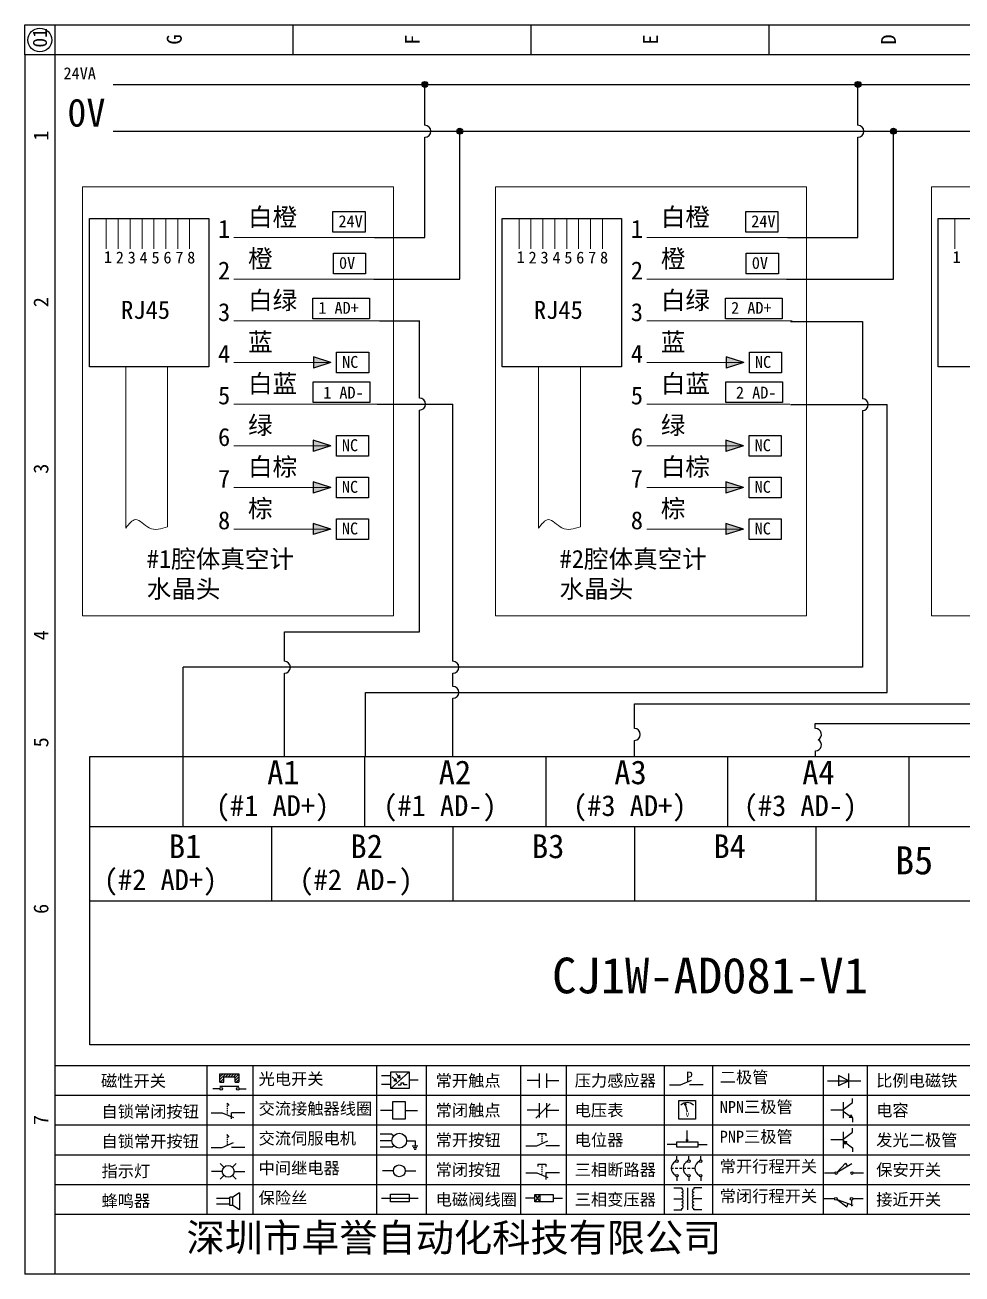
# Model space of a CAD drawing. Header units: millimetres. Extents: x 946 to 4507, y -1073 to 3239.
# Drawn here: x 1284.6 to 1442, y -704.9 to -494.9 of the extents above; entities that cross this region are included whole.
import ezdxf

# ---------------------------------------------------------------- set-up
doc = ezdxf.new("R2010")
doc.units = ezdxf.units.MM
doc.layers.add('MISC', color=2, linetype='Continuous')
doc.styles.get("Standard").update_dxf_attribs({"font": ''})
doc.styles.add('样式 0', font='')
doc.styles.add('样式 2', font='')
doc.styles.add('汉字', font='')
doc.styles.get('Standard').set_extended_font_data('SimSun')
doc.styles.get('样式 0').set_extended_font_data('KaiTi_GB2312')
doc.styles.get('样式 2').set_extended_font_data('NSimSun')
doc.styles.get('汉字').set_extended_font_data('新宋体')

# ---------------------------------------------------------------- blocks, each defined once
blk = doc.blocks.new('磁性开关')
at = {"linetype": 'ByBlock'}
h = blk.add_hatch(dxfattribs=at)
h.set_pattern_fill('ANSI31', color=256, scale=0.1, style=0)
h.paths.add_polyline_path([(-1907.69, -775.29), (-1910.88, -775.29), (-1910.88, -776.69), (-1910.25, -776.69), (-1910.25, -775.79), (-1908.31, -775.79), (-1908.31, -776.69), (-1907.69, -776.69)])
for p, q in [((-1910.88, -776.69), (-1910.88, -775.29)), ((-1910.88, -775.29), (-1907.69, -775.29)), ((-1910.88, -776.69), (-1910.25, -776.69)), ((-1910.25, -776.69), (-1910.25, -775.79)), ((-1910.25, -775.79), (-1908.31, -775.79)), ((-1908.31, -776.69), (-1908.31, -775.79)), ((-1908.31, -776.69), (-1907.69, -776.69)), ((-1907.69, -775.29), (-1907.69, -776.69)), ((-1910.91, -777.81), (-1912.09, -777.81)), ((-1910.88, -777.39), (-1907.69, -777.39)), ((-1907.66, -777.81), (-1906.48, -777.81))]:
    blk.add_line(p, q, dxfattribs=at)
for centre in [(-1910.68, -777.81), (-1907.88, -777.81)]:
    blk.add_circle(centre, 0.225, dxfattribs=at)
blk = doc.blocks.new('*U61')
at = {"linetype": 'ByBlock'}
for p, q in [((-1909.23, -780.45), (-1909.23, -780.67)), ((-1909.23, -780.45), (-1908.92, -780.84)), ((-1909.23, -780.84), (-1909.23, -781.05)), ((-1911.92, -782.07), (-1910.06, -782.07)), ((-1910.06, -782.07), (-1908.18, -782.88)), ((-1909.23, -781.23), (-1909.23, -781.44)), ((-1909.23, -781.61), (-1909.23, -781.83)), ((-1909.23, -782), (-1909.23, -782.21)), ((-1909.23, -782.38), (-1909.23, -782.43)), ((-1908.52, -783.07), (-1908.52, -782.07)), ((-1906.25, -782.07), (-1908.52, -782.07))]:
    blk.add_line(p, q, dxfattribs=at)
blk = doc.blocks.new('*U62')
at = {"linetype": 'ByBlock'}
for p, q in [((-1908.88, -791.17), (-1909.23, -790.71)), ((-1909.23, -790.71), (-1909.23, -790.92)), ((-1909.23, -791.09), (-1909.23, -791.31)), ((-1909.23, -791.48), (-1909.23, -791.69)), ((-1911.92, -792.89), (-1910.06, -792.89)), ((-1910.06, -792.89), (-1908.18, -792.08)), ((-1909.23, -791.86), (-1909.23, -792.08)), ((-1909.23, -792.25), (-1909.23, -792.47)), ((-1906.25, -792.89), (-1908.52, -792.89))]:
    blk.add_line(p, q, dxfattribs=at)
blk = doc.blocks.new('蜂鸣器')
at = {"linetype": 'ByBlock'}
for p, q in [((-1907.17, -795.53), (-1908.25, -796.26)), ((-1907.17, -795.53), (-1907.17, -798.41)), ((-1908.8, -796.48), (-1911.01, -796.48)), ((-1908.8, -797.46), (-1911.01, -797.46)), ((-1908.25, -796.26), (-1908.8, -796.26)), ((-1908.8, -797.68), (-1908.8, -796.26)), ((-1908.25, -797.68), (-1908.8, -797.68)), ((-1908.25, -797.68), (-1908.25, -796.26)), ((-1907.17, -798.41), (-1908.25, -797.68))]:
    blk.add_line(p, q, dxfattribs=at)
blk = doc.blocks.new('指示灯')
at = {"linetype": 'ByBlock'}
for p, q in [((-1854.25, -776.92), (-1856.06, -776.92)), ((-1854.62, -775.59), (-1853.97, -776.23)), ((-1851.9, -775.59), (-1852.54, -776.23)), ((-1852.26, -776.92), (-1850.45, -776.92)), ((-1854.62, -778.25), (-1853.97, -777.61)), ((-1851.9, -778.25), (-1852.54, -777.61))]:
    blk.add_line(p, q, dxfattribs=at)
blk.add_circle((-1853.26, -776.92), 0.992, dxfattribs=at)
blk = doc.blocks.new('光电开关')
at = {"linetype": 'ByBlock'}
h = blk.add_hatch(dxfattribs=at)
h.set_pattern_fill('ANSI31', color=256, scale=0.01, style=0)
h.set_pattern_definition([(45, (0.172267, 0), (-0.0224506403, 0.0224506403), [])])
h.paths.add_polyline_path([(-1882.44, -776.34), (-1882.5, -775.91), (-1882.68, -776.07)])
h.paths.add_polyline_path([(-1882.44, -776.34), (-1882.68, -776.07), (-1882.86, -776.23)])
h.paths.add_polyline_path([(-1883.11, -776.45), (-1883.29, -776.61), (-1883.05, -776.88)])
h.paths.add_polyline_path([(-1883.29, -776.61), (-1883.47, -776.77), (-1883.05, -776.88)])
for p, q in [((-1884.01, -775.96), (-1885.56, -775.96)), ((-1880.91, -775.3), (-1884.01, -778.05)), ((-1883.75, -776.09), (-1883.05, -776.88)), ((-1883.11, -776.45), (-1883.47, -776.77)), ((-1883.05, -776.88), (-1883.47, -776.77)), ((-1883.14, -775.55), (-1882.44, -776.34)), ((-1883.05, -776.88), (-1883.11, -776.45)), ((-1882.5, -775.91), (-1882.86, -776.23)), ((-1882.44, -776.34), (-1882.86, -776.23)), ((-1882.44, -776.34), (-1882.5, -775.91)), ((-1879.37, -776.67), (-1880.91, -776.67)), ((-1884.01, -777.39), (-1885.56, -777.39)), ((-1882.78, -777.47), (-1882.23, -777.47)), ((-1882.23, -777.47), (-1882.23, -777.14)), ((-1882.23, -777.14), (-1881.78, -777.14)), ((-1881.78, -777.47), (-1881.78, -777.14)), ((-1881.23, -777.47), (-1881.78, -777.47))]:
    blk.add_line(p, q, dxfattribs=at)
blk.add_lwpolyline([(-1884.01, -775.3), (-1880.91, -775.3), (-1880.91, -778.05), (-1884.01, -778.05)], close=True, dxfattribs=at)
blk = doc.blocks.new('交流接触器线圈')
at = {"linetype": 'ByBlock'}
for p, q in [((-1880.82, -781.77), (-1882.87, -781.77)), ((-1878.72, -781.77), (-1876.67, -781.77))]:
    blk.add_line(p, q, dxfattribs=at)
blk.add_lwpolyline([(-1880.82, -780.28), (-1878.72, -780.28), (-1878.72, -783.26), (-1880.82, -783.26)], close=True, dxfattribs=at)
blk = doc.blocks.new('交流伺服电机')
at = {"linetype": 'ByBlock'}
for p, q in [((-1880.97, -785.75), (-1882.94, -785.75)), ((-1880.97, -786.85), (-1882.94, -786.85)), ((-1880.97, -785.75), (-1880.65, -786.03)), ((-1878.49, -786.85), (-1877.07, -786.85)), ((-1877.07, -786.85), (-1877.07, -787.72)), ((-1880.97, -787.94), (-1882.94, -787.94)), ((-1880.97, -787.94), (-1880.65, -787.67)), ((-1877.54, -787.72), (-1876.59, -787.72)), ((-1877.38, -788.01), (-1876.75, -788.01)), ((-1877.23, -788.29), (-1876.9, -788.29))]:
    blk.add_line(p, q, dxfattribs=at)
blk.add_circle((-1879.73, -786.85), 1.24, dxfattribs=at)
blk = doc.blocks.new('中间继电器')
at = {"linetype": 'ByBlock'}
for p, q in [((-1880.72, -791.92), (-1882.54, -791.92)), ((-1878.74, -791.92), (-1876.92, -791.92))]:
    blk.add_line(p, q, dxfattribs=at)
blk.add_circle((-1879.73, -791.92), 0.992, dxfattribs=at)
blk = doc.blocks.new('保险丝')
at = {"linetype": 'ByBlock'}
blk.add_line((-1882.72, -796.49), (-1876.55, -796.49), dxfattribs=at)
blk.add_lwpolyline([(-1881.2, -795.86), (-1878.06, -795.86), (-1878.06, -797.12), (-1881.2, -797.12)], close=True, dxfattribs=at)
blk = doc.blocks.new('常开按钮')
at = {"linetype": 'ByBlock'}
for p, q in [((-1910.06, -787.73), (-1908.18, -786.93)), ((-1909.9, -785.68), (-1908.56, -785.68)), ((-1909.9, -785.68), (-1909.9, -786.07)), ((-1909.23, -785.68), (-1909.23, -785.89)), ((-1909.23, -786.06), (-1909.23, -786.28)), ((-1909.23, -786.45), (-1909.23, -786.67)), ((-1909.23, -786.84), (-1909.23, -787.05)), ((-1909.23, -787.22), (-1909.23, -787.38)), ((-1908.56, -785.68), (-1908.56, -786.07)), ((-1911.92, -787.73), (-1910.06, -787.73)), ((-1906.25, -787.73), (-1908.52, -787.73))]:
    blk.add_line(p, q, dxfattribs=at)
blk = doc.blocks.new('常开触点')
at = {"linetype": 'ByBlock'}
for p, q in [((-1853.82, -782.99), (-1853.82, -780.56)), ((-1852.6, -782.99), (-1852.6, -780.56)), ((-1853.82, -781.77), (-1855.88, -781.77)), ((-1852.6, -781.77), (-1850.55, -781.77))]:
    blk.add_line(p, q, dxfattribs=at)
blk = doc.blocks.new('常闭触点')
at = {"linetype": 'ByBlock'}
for p, q in [((-1853.82, -786.77), (-1855.88, -786.77)), ((-1852.01, -785.66), (-1854.43, -788.1)), ((-1853.82, -787.99), (-1853.82, -785.56)), ((-1852.6, -787.99), (-1852.6, -785.56)), ((-1852.6, -786.77), (-1850.55, -786.77))]:
    blk.add_line(p, q, dxfattribs=at)
blk = doc.blocks.new('常闭按钮')
at = {"linetype": 'ByBlock'}
for p, q in [((-1854.11, -790.83), (-1852.77, -790.83)), ((-1854.11, -790.83), (-1854.11, -791.22)), ((-1853.44, -790.83), (-1853.44, -791.04)), ((-1853.44, -791.21), (-1853.44, -791.43)), ((-1853.44, -791.6), (-1853.44, -791.82)), ((-1852.77, -790.83), (-1852.77, -791.22)), ((-1856.13, -792.28), (-1854.28, -792.28)), ((-1854.28, -792.28), (-1852.4, -793.09)), ((-1853.44, -791.99), (-1853.44, -792.2)), ((-1853.44, -792.37), (-1853.44, -792.53)), ((-1850.47, -792.28), (-1852.73, -792.28)), ((-1852.73, -792.28), (-1852.73, -793.43))]:
    blk.add_line(p, q, dxfattribs=at)
blk = doc.blocks.new('电磁阀线圈')
at = {"linetype": 'ByBlock'}
for p, q in [((-1854.61, -796.54), (-1856.17, -796.54)), ((-1854.61, -795.92), (-1853.75, -797.16)), ((-1853.75, -795.92), (-1854.61, -797.16)), ((-1853.75, -795.92), (-1853.75, -797.16)), ((-1851.53, -796.54), (-1849.97, -796.54))]:
    blk.add_line(p, q, dxfattribs=at)
blk.add_lwpolyline([(-1854.61, -795.92), (-1851.53, -795.92), (-1851.53, -797.16), (-1854.61, -797.16)], close=True, dxfattribs=at)
blk = doc.blocks.new('电压表')
at = {"linetype": 'ByBlock'}
for p, q in [((-1814.84, -780.75), (-1814.91, -781.13)), ((-1814.6, -781.05), (-1814.91, -781.13)), ((-1814.84, -780.75), (-1814.46, -782.26)), ((-1814.84, -780.75), (-1814.6, -781.05))]:
    blk.add_line(p, q, dxfattribs=at)
blk.add_lwpolyline([(-1815.84, -780.34), (-1813.07, -780.34), (-1813.07, -783.49), (-1815.84, -783.49)], close=True, dxfattribs=at)
blk.add_arc((-1814.46, -782.26), 1.56, 46.8313, 133.1687, dxfattribs=at)
at = {"linetype": 'ByBlock', "insert": (-1814.7, -782.39), "char_height": 0.75, "width": 0.6768, "attachment_point": 1}
blk.add_mtext('V', dxfattribs=at)
blk = doc.blocks.new('电位器')
at = {"linetype": 'ByBlock'}
for p, q in [((-1814.45, -787.3), (-1814.45, -785.39)), ((-1814.45, -787.3), (-1814.62, -786.96)), ((-1814.62, -786.96), (-1814.27, -786.96)), ((-1814.45, -787.3), (-1814.27, -786.96)), ((-1816.21, -787.75), (-1817.79, -787.75)), ((-1812.68, -787.75), (-1811.1, -787.75))]:
    blk.add_line(p, q, dxfattribs=at)
blk.add_lwpolyline([(-1816.21, -787.3), (-1812.68, -787.3), (-1812.68, -788.2), (-1816.21, -788.2)], close=True, dxfattribs=at)
blk = doc.blocks.new('三相断路器')
at = {"linetype": 'ByBlock'}
for p, q in [((-1816.17, -790.33), (-1816.17, -789.7)), ((-1814.17, -790.33), (-1814.17, -789.7)), ((-1812.18, -790.33), (-1812.18, -789.7)), ((-1817.14, -791.74), (-1816.72, -791.74)), ((-1816.45, -791.74), (-1816.03, -791.74)), ((-1816.17, -793.19), (-1816.17, -793.83)), ((-1815.76, -791.74), (-1815.34, -791.74)), ((-1815.07, -791.74), (-1814.65, -791.74)), ((-1814.38, -791.74), (-1813.96, -791.74)), ((-1814.17, -793.19), (-1814.17, -793.83)), ((-1813.69, -791.74), (-1813.27, -791.74)), ((-1812.18, -793.19), (-1812.18, -793.83))]:
    blk.add_line(p, q, dxfattribs=at)
for centre in [(-1816.17, -790.55), (-1814.17, -790.55), (-1812.18, -790.55), (-1816.17, -792.98), (-1814.17, -792.98), (-1812.18, -792.98)]:
    blk.add_circle(centre, 0.219, dxfattribs=at)
for centre in [(-1815.81, -791.74), (-1813.82, -791.74), (-1811.83, -791.74)]:
    blk.add_arc(centre, 1.32, 115.5791, 244.4209, dxfattribs=at)
blk = doc.blocks.new('三相变压器')
at = {"linetype": 'ByBlock'}
for p, q in [((-1816.69, -795.03), (-1815.37, -795.03)), ((-1815.37, -795.03), (-1815.37, -795.24)), ((-1814.34, -798.7), (-1814.34, -795.04)), ((-1812, -795.03), (-1813.32, -795.03)), ((-1813.32, -795.03), (-1813.32, -795.24)), ((-1816.69, -796.87), (-1815.37, -796.87)), ((-1812, -796.87), (-1813.32, -796.87)), ((-1816.69, -798.71), (-1815.37, -798.71)), ((-1815.37, -798.71), (-1815.37, -798.5)), ((-1813.32, -798.71), (-1813.32, -798.5)), ((-1812, -798.71), (-1813.32, -798.71))]:
    blk.add_line(p, q, dxfattribs=at)
for centre, start, end in [((-1815.37, -795.51), 270, 90), ((-1815.37, -796.06), 270, 90), ((-1813.32, -795.51), 90, 270), ((-1813.32, -796.06), 90, 270), ((-1815.37, -796.6), 270, 90), ((-1815.37, -797.14), 270, 90), ((-1815.37, -797.68), 270, 90), ((-1815.37, -798.23), 270, 90), ((-1813.32, -796.6), 90, 270), ((-1813.32, -797.14), 90, 270), ((-1813.32, -797.68), 90, 270), ((-1813.32, -798.23), 90, 270)]:
    blk.add_arc(centre, 0.271, start, end, dxfattribs=at)
blk = doc.blocks.new('压力感应器')
at = {"linetype": 'ByBlock'}
for p, q in [((-1815.59, -777.73), (-1813.71, -776.93)), ((-1817.44, -777.73), (-1815.59, -777.73)), ((-1811.78, -777.73), (-1814.05, -777.73))]:
    blk.add_line(p, q, dxfattribs=at)
at = {"linetype": 'ByBlock', "insert": (-1814.65, -775.48), "char_height": 1.68, "width": 1.2242, "attachment_point": 1}
blk.add_mtext('{\\fNSimSun|b0|i0|c134|p49;P}', dxfattribs=at)
blk = doc.blocks.new('二极管')
at = {"linetype": 'ByBlock'}
for p, q in [((-1787.52, -776.77), (-1781.92, -776.77)), ((-1783.97, -776.77), (-1785.69, -775.9)), ((-1785.69, -775.9), (-1785.69, -777.65)), ((-1783.97, -776.77), (-1785.69, -777.65)), ((-1783.97, -777.99), (-1783.97, -775.56))]:
    blk.add_line(p, q, dxfattribs=at)
blk = doc.blocks.new('NPN三极管')
at = {"linetype": 'ByBlock'}
for p, q in [((-1785.73, -780.61), (-1785.73, -783.32)), ((-1785.73, -781.82), (-1784.15, -780.66)), ((-1784.15, -780.66), (-1784.15, -779.98)), ((-1785.73, -781.97), (-1787.81, -781.97)), ((-1785.73, -782.11), (-1784.15, -783.27)), ((-1784.41, -782.73), (-1784.74, -783.18)), ((-1784.15, -783.27), (-1784.74, -783.18)), ((-1784.15, -783.27), (-1784.41, -782.73)), ((-1784.15, -783.27), (-1784.15, -783.96))]:
    blk.add_line(p, q, dxfattribs=at)
blk = doc.blocks.new('PNP三极管')
at = {"linetype": 'ByBlock'}
for p, q in [((-1784.9, -785.38), (-1784.9, -788.09)), ((-1783.32, -785.43), (-1783.32, -784.75)), ((-1784.9, -786.74), (-1786.98, -786.74)), ((-1784.9, -786.59), (-1783.32, -785.43)), ((-1784.9, -786.88), (-1783.32, -788.04)), ((-1784.9, -786.88), (-1784.31, -786.97)), ((-1784.9, -786.88), (-1784.64, -787.42)), ((-1784.31, -786.97), (-1784.64, -787.42)), ((-1783.32, -788.04), (-1783.32, -788.73))]:
    blk.add_line(p, q, dxfattribs=at)
blk = doc.blocks.new('常开行程开关')
at = {"linetype": 'ByBlock'}
for p, q in [((-1785.89, -792.17), (-1784.52, -790.62)), ((-1785.89, -792.17), (-1783.43, -790.72)), ((-1784.52, -790.62), (-1784.19, -791.17)), ((-1786.29, -792.3), (-1788.01, -792.3)), ((-1781.48, -792.3), (-1783.21, -792.3))]:
    blk.add_line(p, q, dxfattribs=at)
for centre in [(-1786.07, -792.3), (-1783.42, -792.3)]:
    blk.add_circle(centre, 0.219, dxfattribs=at)
blk = doc.blocks.new('常闭行程开关')
at = {"linetype": 'ByBlock'}
for p, q in [((-1786.34, -796.62), (-1788.07, -796.62)), ((-1785.93, -796.72), (-1783.25, -797.7)), ((-1785.93, -796.72), (-1784.3, -798)), ((-1784.3, -798), (-1784.08, -797.4)), ((-1783.48, -796.84), (-1783.48, -797.85)), ((-1781.54, -796.62), (-1783.26, -796.62))]:
    blk.add_line(p, q, dxfattribs=at)
for centre in [(-1786.12, -796.62), (-1783.48, -796.62)]:
    blk.add_circle(centre, 0.219, dxfattribs=at)

msp = doc.modelspace()

# ---------------------------------------------------------------- hatches: boundary and pattern name
at = {"lineweight": -2}
h = msp.add_hatch(color=0, dxfattribs=at)
edge = h.paths.add_edge_path()
edge.add_arc((1351.792, -504.883), 0.5, 0, 360)
h = msp.add_hatch(color=0, dxfattribs=at)
edge = h.paths.add_edge_path()
edge.add_arc((1424.555, -504.883), 0.5, 0, 360)
h = msp.add_hatch(color=0, dxfattribs=at)
edge = h.paths.add_edge_path()
edge.add_arc((1357.654, -512.755), 0.5, 0, 360)
h = msp.add_hatch(color=0, dxfattribs=at)
edge = h.paths.add_edge_path()
edge.add_arc((1430.518, -512.755), 0.5, 0, 360)
for points in [[(1333.063, -550.693), (1336.011, -551.638), (1333.063, -552.583)], [(1402.42, -550.693), (1405.367, -551.638), (1402.42, -552.583)], [(1333.017, -564.693), (1335.965, -565.638), (1333.017, -566.583)], [(1402.374, -564.693), (1405.321, -565.638), (1402.374, -566.583)], [(1333.017, -571.693), (1335.965, -572.638), (1333.017, -573.583)], [(1402.374, -571.693), (1405.321, -572.638), (1402.374, -573.583)], [(1333.017, -578.693), (1335.965, -579.638), (1333.017, -580.583)], [(1402.374, -578.693), (1405.321, -579.638), (1402.374, -580.583)]]:
    msp.add_hatch(color=256).paths.add_polyline_path(points)

# ---------------------------------------------------------------- linework, layer by layer
at = {"linetype": 'ByBlock'}
for p, q in [((1284.606, -494.89), (1581.606, -494.89)), ((1284.606, -499.89), (1284.606, -494.89)), ((1289.606, -494.89), (1289.606, -704.89)), ((1284.606, -499.89), (1284.606, -684.89)), ((1576.606, -669.89), (1289.606, -669.89)), ((1576.606, -674.89), (1289.606, -674.89)), ((1576.606, -679.89), (1289.606, -679.89)), ((1284.606, -684.89), (1284.606, -704.89)), ((1576.606, -684.89), (1289.606, -684.89)), ((1576.606, -689.89), (1289.606, -689.89)), ((1576.606, -694.89), (1289.606, -694.89)), ((1581.606, -704.89), (1284.606, -704.89))]:
    msp.add_line(p, q, dxfattribs=at)
at = {"color": 0, "lineweight": -2}
for p, q in [((1299.418, -504.883), (1575.71, -504.883)), ((1351.792, -511.755), (1351.792, -504.883)), ((1424.555, -511.755), (1424.555, -504.883)), ((1299.418, -512.755), (1575.9, -512.755)), ((1351.792, -530.638), (1351.792, -513.755)), ((1357.654, -537.638), (1357.654, -512.755)), ((1424.555, -530.638), (1424.555, -513.755)), ((1430.518, -537.638), (1430.518, -512.755)), ((1343.34, -530.638), (1351.792, -530.638)), ((1412.696, -530.638), (1424.555, -530.638)), ((1343.202, -537.638), (1357.654, -537.638)), ((1412.558, -537.638), (1430.518, -537.638)), ((1344.168, -544.638), (1350.91, -544.638)), ((1350.91, -557.638), (1350.91, -544.57)), ((1413.211, -544.725), (1425.298, -544.725)), ((1425.298, -544.725), (1425.298, -557.719)), ((1343.754, -558.638), (1356.495, -558.638)), ((1350.91, -596.945), (1350.91, -559.638)), ((1356.495, -601.871), (1356.495, -558.638)), ((1413.237, -558.719), (1429.459, -558.719)), ((1425.298, -559.719), (1425.298, -602.871)), ((1429.459, -607.095), (1429.459, -558.719)), ((1328.189, -601.871), (1328.189, -596.945)), ((1328.189, -596.945), (1350.91, -596.945)), ((1311.182, -629.609), (1311.182, -602.871)), ((1425.298, -602.871), (1311.182, -602.871)), ((1328.189, -617.9), (1328.189, -603.871)), ((1356.495, -606.095), (1356.495, -603.871)), ((1341.832, -617.974), (1341.832, -607.095)), ((1341.832, -607.095), (1429.459, -607.095)), ((1356.495, -617.9), (1356.495, -608.095)), ((1386.991, -613.175), (1386.991, -609.025)), ((1386.991, -609.025), (1493.288, -609.025)), ((1417.377, -612.351), (1502.84, -612.351)), ((1417.377, -613.164), (1417.377, -612.351)), ((1386.991, -617.833), (1386.991, -615.175)), ((1417.428, -617.833), (1417.428, -616.941)), ((1341.682, -629.768), (1341.682, -618.046)), ((1372.182, -629.768), (1372.182, -618.046)), ((1402.682, -629.768), (1402.682, -618.046)), ((1433.182, -629.768), (1433.182, -618.046)), ((1295.495, -629.633), (1571.445, -629.633)), ((1325.995, -629.633), (1325.995, -642.142)), ((1356.495, -629.633), (1356.495, -642.142)), ((1386.995, -629.633), (1386.995, -642.142)), ((1417.495, -629.633), (1417.495, -642.142)), ((1295.495, -642.142), (1571.424, -642.142)), ((1315.185, -669.89), (1315.185, -694.89)), ((1322.862, -669.89), (1322.862, -694.89)), ((1343.652, -669.89), (1343.652, -694.89)), ((1352.005, -669.89), (1352.005, -694.89)), ((1367.86, -669.89), (1367.86, -694.89)), ((1375.508, -669.89), (1375.508, -694.89)), ((1392.001, -669.89), (1392.001, -694.89)), ((1400.103, -669.89), (1400.103, -694.89)), ((1418.722, -669.89), (1418.722, -694.89)), ((1426.081, -669.89), (1426.081, -694.89))]:
    msp.add_line(p, q, dxfattribs=at)
at = {"lineweight": 0}
for p, q in [((1298.266, -527.36), (1298.266, -532.517)), ((1300.266, -527.36), (1300.266, -532.517)), ((1302.266, -527.36), (1302.266, -532.517)), ((1304.266, -527.36), (1304.266, -532.517)), ((1306.266, -527.36), (1306.266, -532.517)), ((1308.266, -527.36), (1308.266, -532.517)), ((1310.266, -527.36), (1310.266, -532.517)), ((1312.266, -527.36), (1312.266, -532.517)), ((1367.622, -527.36), (1367.622, -532.517)), ((1369.622, -527.36), (1369.622, -532.517)), ((1371.622, -527.36), (1371.622, -532.517)), ((1373.622, -527.36), (1373.622, -532.517)), ((1375.622, -527.36), (1375.622, -532.517)), ((1377.622, -527.36), (1377.622, -532.517)), ((1379.622, -527.36), (1379.622, -532.517)), ((1381.622, -527.36), (1381.622, -532.517)), ((1440.861, -527.36), (1440.861, -532.517)), ((1319.702, -530.638), (1343.34, -530.638)), ((1389.058, -530.638), (1412.696, -530.638)), ((1319.702, -537.638), (1343.202, -537.638)), ((1389.058, -537.638), (1412.558, -537.638)), ((1319.702, -544.638), (1344.168, -544.638)), ((1389.058, -544.638), (1413.525, -544.638)), ((1301.528, -552.257), (1301.528, -579.492)), ((1308.569, -552.257), (1308.569, -579.265)), ((1319.702, -551.638), (1336.011, -551.638)), ((1370.885, -552.257), (1370.885, -579.492)), ((1377.925, -552.257), (1377.925, -579.265)), ((1389.058, -551.638), (1405.367, -551.638)), ((1319.702, -558.638), (1343.754, -558.638)), ((1389.058, -558.638), (1413.11, -558.638)), ((1319.702, -565.638), (1335.965, -565.638)), ((1389.058, -565.638), (1405.321, -565.638)), ((1319.702, -572.638), (1335.965, -572.638)), ((1389.058, -572.638), (1405.321, -572.638)), ((1319.702, -579.638), (1335.965, -579.638)), ((1389.058, -579.638), (1405.321, -579.638))]:
    msp.add_line(p, q, dxfattribs=at)
for p, q in [((1336.011, -551.638), (1333.063, -550.693)), ((1333.063, -550.693), (1333.063, -552.583)), ((1336.011, -551.638), (1333.063, -552.583)), ((1405.367, -551.638), (1402.42, -550.693)), ((1402.42, -550.693), (1402.42, -552.583)), ((1405.367, -551.638), (1402.42, -552.583)), ((1335.965, -565.638), (1333.017, -564.693)), ((1333.017, -564.693), (1333.017, -566.583)), ((1405.321, -565.638), (1402.374, -564.693)), ((1402.374, -564.693), (1402.374, -566.583)), ((1335.965, -565.638), (1333.017, -566.583)), ((1405.321, -565.638), (1402.374, -566.583)), ((1335.965, -572.638), (1333.017, -571.693)), ((1333.017, -571.693), (1333.017, -573.583)), ((1335.965, -572.638), (1333.017, -573.583)), ((1405.321, -572.638), (1402.374, -571.693)), ((1402.374, -571.693), (1402.374, -573.583)), ((1405.321, -572.638), (1402.374, -573.583)), ((1335.965, -579.638), (1333.017, -578.693)), ((1333.017, -578.693), (1333.017, -580.583)), ((1405.321, -579.638), (1402.374, -578.693)), ((1402.374, -578.693), (1402.374, -580.583)), ((1335.965, -579.638), (1333.017, -580.583)), ((1405.321, -579.638), (1402.374, -580.583))]:
    msp.add_line(p, q)
at = {"linetype": 'ByBlock'}
for points in [[(1329.606, -494.89), (1329.606, -499.89)], [(1369.606, -494.89), (1369.606, -499.89)], [(1409.606, -494.89), (1409.606, -499.89)], [(1576.606, -499.89), (1284.606, -499.89)]]:
    msp.add_lwpolyline(points, dxfattribs=at)
at = {"lineweight": 0}
for points in [[(1294.292, -522.114), (1346.542, -522.114), (1346.542, -594.204), (1294.292, -594.204)], [(1363.648, -522.114), (1415.898, -522.114), (1415.898, -594.204), (1363.648, -594.204)], [(1436.888, -522.114), (1489.138, -522.114), (1489.138, -594.204), (1436.888, -594.204)]]:
    msp.add_lwpolyline(points, close=True, dxfattribs=at)
at = {"color": 1}
for points in [[(1336.341, -526.245), (1341.744, -526.245), (1341.744, -529.719), (1336.341, -529.719)], [(1405.697, -526.245), (1411.1, -526.245), (1411.1, -529.719), (1405.697, -529.719)], [(1336.438, -533.245), (1341.841, -533.245), (1341.841, -536.719), (1336.438, -536.719)], [(1405.794, -533.245), (1411.197, -533.245), (1411.197, -536.719), (1405.794, -536.719)], [(1332.958, -540.802), (1342.475, -540.802), (1342.475, -544.276), (1332.958, -544.276)], [(1402.314, -540.802), (1411.831, -540.802), (1411.831, -544.276), (1402.314, -544.276)], [(1336.962, -549.901), (1342.365, -549.901), (1342.365, -553.375), (1336.962, -553.375)], [(1406.318, -549.901), (1411.721, -549.901), (1411.721, -553.375), (1406.318, -553.375)], [(1333.002, -554.865), (1342.519, -554.865), (1342.519, -558.339), (1333.002, -558.339)], [(1402.358, -554.865), (1411.875, -554.865), (1411.875, -558.339), (1402.358, -558.339)], [(1336.916, -563.901), (1342.319, -563.901), (1342.319, -567.375), (1336.916, -567.375)], [(1406.272, -563.901), (1411.675, -563.901), (1411.675, -567.375), (1406.272, -567.375)], [(1336.916, -570.901), (1342.319, -570.901), (1342.319, -574.375), (1336.916, -574.375)], [(1406.272, -570.901), (1411.675, -570.901), (1411.675, -574.375), (1406.272, -574.375)], [(1336.916, -577.901), (1342.319, -577.901), (1342.319, -581.375), (1336.916, -581.375)], [(1406.272, -577.901), (1411.675, -577.901), (1411.675, -581.375), (1406.272, -581.375)]]:
    msp.add_lwpolyline(points, close=True, dxfattribs=at)
for points in [[(1295.446, -527.429), (1315.477, -527.429), (1315.477, -552.368), (1295.446, -552.368)], [(1364.802, -527.429), (1384.833, -527.429), (1384.833, -552.368), (1364.802, -552.368)], [(1438.041, -527.429), (1458.072, -527.429), (1458.072, -552.368), (1438.041, -552.368)]]:
    msp.add_lwpolyline(points, close=True)
at = {"color": 0, "lineweight": -2}
msp.add_lwpolyline([(1295.495, -617.9), (1571.424, -617.9), (1571.424, -666.385), (1295.495, -666.385)], close=True, dxfattribs=at)
at = {"linetype": 'ByBlock'}
msp.add_circle((1287.094, -497.417), 2, dxfattribs=at)
at = {"color": 0, "lineweight": -2}
for centre in [(1351.792, -504.883), (1424.555, -504.883), (1357.654, -512.755), (1430.518, -512.755)]:
    msp.add_circle(centre, 0.5, dxfattribs=at)
for centre, start, end in [((1351.792, -512.755), 270, 90), ((1424.555, -512.755), 270, 90), ((1350.91, -558.638), 270, 90), ((1425.298, -558.719), 270, 90), ((1328.189, -602.871), 270, 90), ((1356.495, -602.871), 270, 90), ((1356.495, -607.095), 270, 90), ((1386.991, -614.175), 270, 90), ((1417.428, -614.175), 298.02182, 90), ((1417.428, -615.941), 270, 61.97818)]:
    msp.add_arc(centre, 1, start, end, dxfattribs=at)
at = {"lineweight": 0}
for points in [[(1301.528, -579.492), (1303.186, -578.05), (1305.47, -579.455), (1308.569, -579.265)], [(1370.885, -579.492), (1372.542, -578.05), (1374.826, -579.455), (1377.925, -579.265)]]:
    msp.add_spline(points, degree=3, dxfattribs=at)

# ---------------------------------------------------------------- block references
at = {"linetype": 'ByBlock'}
for name, p in [('磁性开关', (3228.248, 104.07)), ('光电开关', (3230.058, 104.379)), ('常开触点', (3224.873, 109.407)), ('压力感应器', (3210.312, 104.626)), ('二极管', (3206.974, 104.384)), ('*U61', (3227.794, 104.287)), ('交流接触器线圈', (3227.218, 104.379)), ('常闭触点', (3224.873, 109.407)), ('电压表', (3210.312, 104.626)), ('NPN三极管', (3207.8, 104.613)), ('PNP三极管', (3206.974, 104.384)), ('*U62', (3227.794, 109.287)), ('交流伺服电机', (3227.218, 104.379)), ('常开按钮', (3280.659, 104.407)), ('电位器', (3210.312, 104.626)), ('指示灯', (3172.009, 89.287)), ('中间继电器', (3227.218, 104.379)), ('常闭按钮', (3224.873, 104.407)), ('三相断路器', (3210.312, 104.626)), ('常开行程开关', (3206.974, 104.384)), ('三相变压器', (3210.312, 104.626)), ('蜂鸣器', (3227.794, 104.287)), ('保险丝', (3227.218, 104.379)), ('电磁阀线圈', (3224.873, 104.407)), ('常闭行程开关', (3206.974, 104.384))]:
    msp.add_blockref(name, p, dxfattribs=at)

# ---------------------------------------------------------------- texts
at = {"linetype": 'ByBlock', "attachment_point": 1, "rotation": 90}
for s, insert, char_height, width in [('{\\fKaiTi_GB2312|b0|i0|c134|p0;01}', (1285.895, -498.692), 2.4, 60.2542), ('{\\fKaiTi_GB2312|b0|i0|c134|p0;G}', (1308.435, -498.182), 2.5, 5), ('{\\fKaiTi_GB2312|b0|i0|c134|p0;F}', (1348.435, -498.182), 2.5, 5), ('{\\fKaiTi_GB2312|b0|i0|c134|p0;E}', (1388.435, -498.182), 2.5, 5), ('{\\fKaiTi_GB2312|b0|i0|c134|p0;D}', (1428.435, -498.182), 2.5, 5), ('{\\fKaiTi_GB2312|b0|i0|c134|p49;1}', (1286.034, -514.346), 2.5, 11.7517), ('{\\fKaiTi_GB2312|b0|i0|c134|p49;2}', (1286.034, -542.346), 2.5, 11.7517), ('{\\fKaiTi_GB2312|b0|i0|c134|p49;3}', (1286.034, -570.346), 2.5, 11.7517), ('{\\fKaiTi_GB2312|b0|i0|c134|p49;4}', (1286.034, -598.346), 2.5, 11.7517), ('{\\fKaiTi_GB2312|b0|i0|c134|p49;5}', (1286.034, -616.346), 2.5, 11.7517), ('{\\fKaiTi_GB2312|b0|i0|c134|p49;6}', (1286.034, -644.346), 2.5, 11.7517), ('{\\fKaiTi_GB2312|b0|i0|c134|p49;7}', (1286.034, -679.852), 2.5, 11.7517)]:
    msp.add_mtext(s, dxfattribs=dict(at, insert=insert, char_height=char_height, width=width))
at = {"color": 0, "lineweight": -2, "attachment_point": 1}
for s, insert, char_height, width in [('0V', (1291.722, -507.271), 4.7064, 14.27309), ('A1', (1325.299, -618.544), 4, 13.31977), ('A2', (1354.122, -618.544), 4, 13.31977), ('A3', (1383.623, -618.544), 4, 13.31977), ('A4', (1415.202, -618.544), 4, 13.31977), ('(#1 AD+)', (1316.671, -624.383), 3.5, 24.73999), ('(#1 AD-)', (1344.808, -624.383), 3.5, 24.73999), ('(#3 AD+)', (1376.691, -624.383), 3.5, 24.73999), ('(#3 AD-)', (1405.373, -624.383), 3.5, 24.73999), ('B1', (1308.792, -630.972), 4, 13.31977), ('B2', (1339.292, -630.972), 4, 13.31977), ('B3', (1369.792, -630.972), 4, 13.31977), ('B4', (1400.292, -630.972), 4, 13.31977), ('B5', (1430.792, -632.984), 4.7064, 13.31977), ('(#2 AD+)', (1297.852, -636.848), 3.5, 24.73999), ('(#2 AD-)', (1330.714, -636.848), 3.5, 24.73999), ('深圳市卓誉自动化科技有限公司', (1311.739, -696.419), 4.70644, 96.11383)]:
    msp.add_mtext(s, dxfattribs=dict(at, insert=insert, char_height=char_height, width=width))
at = {"color": 7, "char_height": 3.024, "width": 47.92444, "attachment_point": 1}
for s, insert in [('{\\fSimSun|b0|i0|c134|p2;白橙}', (1322.088, -525.664)), ('{\\fSimSun|b0|i0|c134|p2;白橙}', (1391.444, -525.664)), ('{\\fSimSun|b0|i0|c134|p2;1}', (1317.035, -527.653)), ('{\\fSimSun|b0|i0|c134|p2;1}', (1386.391, -527.653)), ('{\\fSimSun|b0|i0|c134|p2;橙}', (1322.088, -532.664)), ('{\\fSimSun|b0|i0|c134|p2;橙}', (1391.444, -532.664)), ('{\\fSimSun|b0|i0|c134|p2;2}', (1317.035, -534.653)), ('{\\fSimSun|b0|i0|c134|p2;2}', (1386.391, -534.653)), ('{\\fSimSun|b0|i0|c134|p2;白绿}', (1322.088, -539.664)), ('{\\fSimSun|b0|i0|c134|p2;白绿}', (1391.444, -539.664)), ('{\\fSimSun|b0|i0|c134|p2;RJ45}', (1300.745, -541.28)), ('{\\fSimSun|b0|i0|c134|p2;3}', (1317.035, -541.653)), ('{\\fSimSun|b0|i0|c134|p2;RJ45}', (1370.101, -541.28)), ('{\\fSimSun|b0|i0|c134|p2;3}', (1386.391, -541.653)), ('{\\fSimSun|b0|i0|c134|p2;蓝}', (1322.088, -546.664)), ('{\\fSimSun|b0|i0|c134|p2;蓝}', (1391.444, -546.664)), ('{\\fSimSun|b0|i0|c134|p2;4}', (1317.035, -548.653)), ('{\\fSimSun|b0|i0|c134|p2;4}', (1386.391, -548.653)), ('{\\fSimSun|b0|i0|c134|p2;白蓝}', (1322.088, -553.664)), ('{\\fSimSun|b0|i0|c134|p2;白蓝}', (1391.444, -553.664)), ('{\\fSimSun|b0|i0|c134|p2;5}', (1317.035, -555.653)), ('{\\fSimSun|b0|i0|c134|p2;5}', (1386.391, -555.653)), ('{\\fSimSun|b0|i0|c134|p2;绿}', (1322.088, -560.664)), ('{\\fSimSun|b0|i0|c134|p2;绿}', (1391.444, -560.664)), ('{\\fSimSun|b0|i0|c134|p2;6}', (1317.035, -562.653)), ('{\\fSimSun|b0|i0|c134|p2;6}', (1386.391, -562.653)), ('{\\fSimSun|b0|i0|c134|p2;白棕}', (1322.088, -567.664)), ('{\\fSimSun|b0|i0|c134|p2;白棕}', (1391.444, -567.664)), ('{\\fSimSun|b0|i0|c134|p2;7}', (1317.035, -569.653)), ('{\\fSimSun|b0|i0|c134|p2;7}', (1386.391, -569.653)), ('{\\fSimSun|b0|i0|c134|p2;棕}', (1322.088, -574.664)), ('{\\fSimSun|b0|i0|c134|p2;棕}', (1391.444, -574.664)), ('{\\fSimSun|b0|i0|c134|p2;8}', (1317.035, -576.653)), ('{\\fSimSun|b0|i0|c134|p2;8}', (1386.391, -576.653)), ('#1腔体真空计\\P水晶头', (1305.06, -583.144)), ('#2腔体真空计\\P水晶头', (1374.416, -583.144))]:
    msp.add_mtext(s, dxfattribs=dict(at, insert=insert))
at = {"char_height": 2, "width": 11.52479, "attachment_point": 1, "style": '样式 2'}
for s, insert in [('24V', (1337.269, -526.889)), ('24V', (1406.625, -526.889)), ('0V', (1337.366, -533.889)), ('0V', (1406.722, -533.889)), ('1 AD+', (1333.886, -541.445)), ('2 AD+', (1403.242, -541.445)), ('NC', (1337.89, -550.545)), ('NC', (1407.246, -550.545)), ('1 AD-', (1334.707, -555.692)), ('2 AD-', (1404.063, -555.692)), ('NC', (1337.844, -564.545)), ('NC', (1407.2, -564.545)), ('NC', (1337.844, -571.545)), ('NC', (1407.2, -571.545)), ('NC', (1337.844, -578.545)), ('NC', (1407.2, -578.545))]:
    msp.add_mtext(s, dxfattribs=dict(at, insert=insert))
at = {"char_height": 2, "width": 3.70552, "attachment_point": 1}
for s, insert in [('{\\fSimSun|b0|i0|c134|p2;1}', (1297.862, -532.916)), ('{\\fSimSun|b0|i0|c134|p2;2}', (1299.862, -532.985)), ('{\\fSimSun|b0|i0|c134|p2;3}', (1301.862, -532.985)), ('{\\fSimSun|b0|i0|c134|p2;4}', (1303.862, -532.985)), ('{\\fSimSun|b0|i0|c134|p2;5}', (1305.862, -532.985)), ('{\\fSimSun|b0|i0|c134|p2;6}', (1307.862, -532.985)), ('{\\fSimSun|b0|i0|c134|p2;7}', (1309.862, -532.985)), ('{\\fSimSun|b0|i0|c134|p2;8}', (1311.862, -532.985)), ('{\\fSimSun|b0|i0|c134|p2;1}', (1367.218, -532.916)), ('{\\fSimSun|b0|i0|c134|p2;2}', (1369.218, -532.985)), ('{\\fSimSun|b0|i0|c134|p2;3}', (1371.218, -532.985)), ('{\\fSimSun|b0|i0|c134|p2;4}', (1373.218, -532.985)), ('{\\fSimSun|b0|i0|c134|p2;5}', (1375.218, -532.985)), ('{\\fSimSun|b0|i0|c134|p2;6}', (1377.218, -532.985)), ('{\\fSimSun|b0|i0|c134|p2;7}', (1379.218, -532.985)), ('{\\fSimSun|b0|i0|c134|p2;8}', (1381.218, -532.985)), ('{\\fSimSun|b0|i0|c134|p2;1}', (1440.457, -532.916))]:
    msp.add_mtext(s, dxfattribs=dict(at, insert=insert))
at = {"lineweight": 0, "insert": (1373.176, -651.698), "char_height": 6, "width": 332.37399, "attachment_point": 1}
msp.add_mtext('CJ1W-AD081-V1 ', dxfattribs=at)
at = {"char_height": 2, "attachment_point": 1, "style": '汉字'}
for s, insert in [('{\\fKaiTi_GB2312|b0|i0|c134|p49;磁性开关}', (1297.38, -671.419)), ('{\\fKaiTi_GB2312|b0|i0|c134|p49;光电开关}', (1323.856, -671.081)), ('{\\fKaiTi_GB2312|b0|i0|c134|p49;常开触点}', (1353.61, -671.369)), ('{\\fKaiTi_GB2312|b0|i0|c134|p49;压力感应器}', (1376.969, -671.359)), ('{\\fKaiTi_GB2312|b0|i0|c134|p49;二极管}', (1401.336, -670.798)), ('{\\fKaiTi_GB2312|b0|i0|c134|p49;比例电磁铁}', (1427.624, -671.369)), ('{\\fKaiTi_GB2312|b0|i0|c134|p49;交流接触器线圈}', (1323.856, -676.081)), ('{\\fKaiTi_GB2312|b0|i0|c134|p49;常闭触点}', (1353.61, -676.369)), ('{\\fKaiTi_GB2312|b0|i0|c134|p49;电压表}', (1376.969, -676.359)), ('{\\fKaiTi_GB2312|b0|i0|c134|p49;NPN三极管}', (1401.336, -675.798)), ('{\\fKaiTi_GB2312|b0|i0|c134|p49;电容}', (1427.624, -676.369)), ('{\\fKaiTi_GB2312|b0|i0|c134|p49;自锁常闭按钮}', (1297.462, -676.575)), ('{\\fKaiTi_GB2312|b0|i0|c134|p49;自锁常开按钮}', (1297.462, -681.575)), ('{\\fKaiTi_GB2312|b0|i0|c134|p49;交流伺服电机}', (1323.856, -681.081)), ('{\\fKaiTi_GB2312|b0|i0|c134|p49;常开按钮}', (1353.61, -681.369)), ('{\\fKaiTi_GB2312|b0|i0|c134|p49;电位器}', (1376.969, -681.359)), ('{\\fKaiTi_GB2312|b0|i0|c134|p49;PNP三极管}', (1401.336, -680.798)), ('{\\fKaiTi_GB2312|b0|i0|c134|p49;发光二极管}', (1427.624, -681.369)), ('{\\fKaiTi_GB2312|b0|i0|c134|p49;指示灯}', (1297.462, -686.575)), ('{\\fKaiTi_GB2312|b0|i0|c134|p49;中间继电器}', (1323.856, -686.081)), ('{\\fKaiTi_GB2312|b0|i0|c134|p49;常闭按钮}', (1353.61, -686.369)), ('{\\fKaiTi_GB2312|b0|i0|c134|p49;三相断路器}', (1376.969, -686.359)), ('{\\fKaiTi_GB2312|b0|i0|c134|p49;常开行程开关}', (1401.336, -685.798)), ('{\\fKaiTi_GB2312|b0|i0|c134|p49;保安开关}', (1427.624, -686.369)), ('{\\fKaiTi_GB2312|b0|i0|c134|p49;保险丝}', (1323.856, -691.081)), ('{\\fKaiTi_GB2312|b0|i0|c134|p49;常闭行程开关}', (1401.336, -690.798)), ('{\\fKaiTi_GB2312|b0|i0|c134|p49;蜂鸣器}', (1297.462, -691.575)), ('{\\fKaiTi_GB2312|b0|i0|c134|p49;电磁阀线圈}', (1353.61, -691.369)), ('{\\fKaiTi_GB2312|b0|i0|c134|p49;三相变压器}', (1376.969, -691.359)), ('{\\fKaiTi_GB2312|b0|i0|c134|p49;接近开关}', (1427.624, -691.369))]:
    msp.add_mtext(s, dxfattribs=dict(at, insert=insert))
at = {"layer": 'MISC', "color": 0, "insert": (1291.077, -502.002), "char_height": 2, "width": 5.01683, "attachment_point": 1, "style": '样式 0'}
msp.add_mtext('24VA', dxfattribs=at)

doc.saveas('drawing.dxf')
